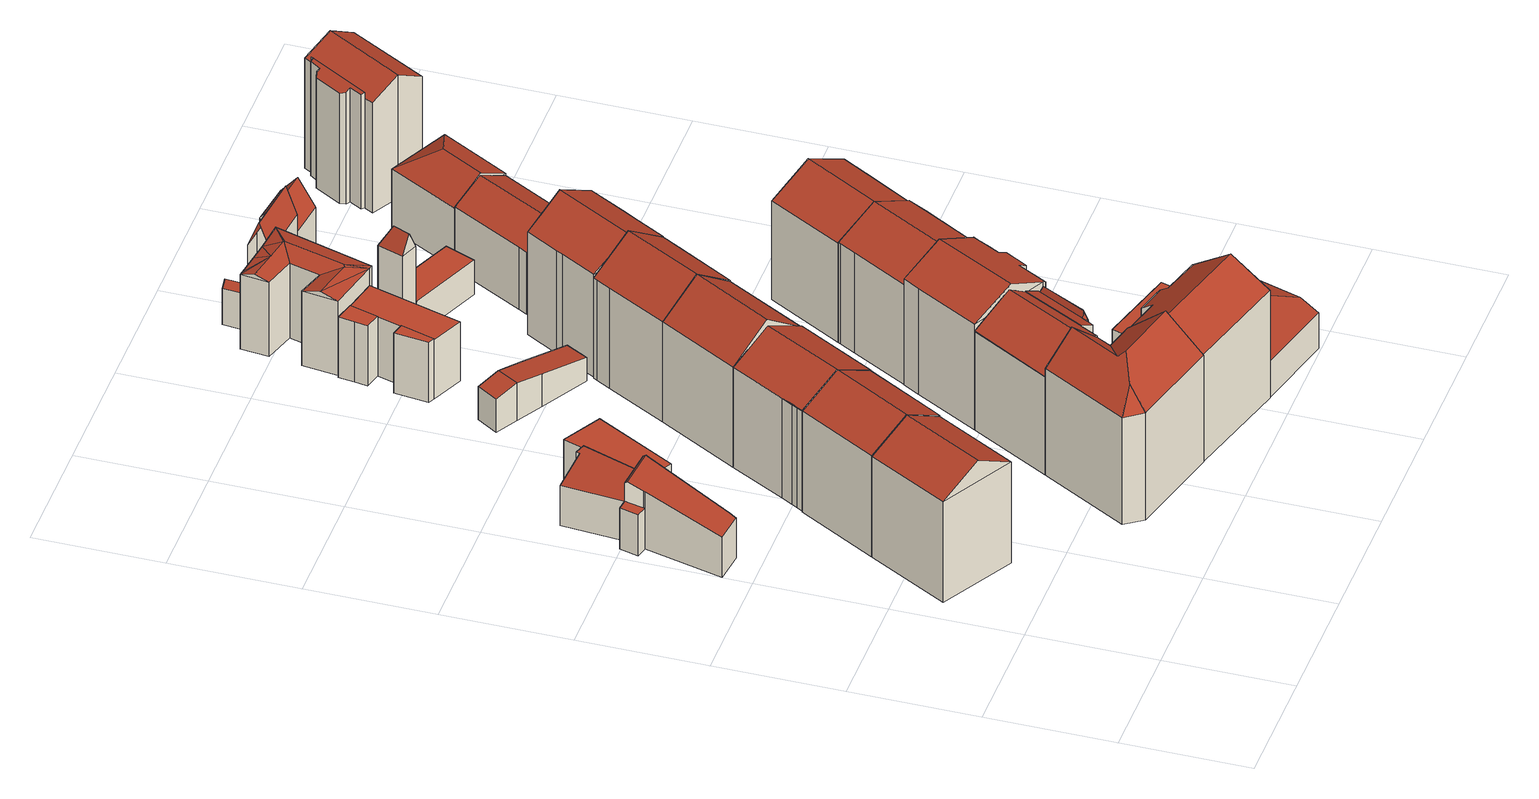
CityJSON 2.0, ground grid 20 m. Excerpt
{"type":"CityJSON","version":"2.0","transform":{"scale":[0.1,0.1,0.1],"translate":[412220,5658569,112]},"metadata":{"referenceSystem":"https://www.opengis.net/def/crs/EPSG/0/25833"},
"CityObjects":{
"building1":{"type":"Building","attributes":{"Dachtyp_tdc":"tdcGableRoof","Gemeindeschluessel":14612000,"Dachneigung":29.85,"QualitaetDacherkennung":89,"Geometrietyp2DReferenz":"3000","measuredHeight":21.54,"function":"31001_9998","roofType":"3100"},"geometry":[{"type":"Solid","lod":"2","boundaries":[[[[0,1,2,3]],[[1,4,5,2]],[[4,6,7,5]],[[6,0,3,7]],[[4,1,8]],[[0,6,9]],[[1,0,9,8]],[[6,4,8,9]],[[3,2,5,7]]]],"semantics":{"surfaces":[{"type":"WallSurface"},{"type":"RoofSurface"},{"type":"GroundSurface"}],"values":[[0,0,0,0,0,0,1,1,2]]}}]},
"building2":{"type":"Building","attributes":{"Gemeindeschluessel":14612000,"Geometrietyp2DReferenz":"3000","function":"31001_9998","roofType":"9999"},"children":["building2-1","building2-2"]},
"building2-1":{"type":"BuildingPart","attributes":{"Dachtyp_tdc":"tdcGableRoof","Dachneigung":13.81,"QualitaetDacherkennung":5,"Geometrietyp2DReferenz":"3000","measuredHeight":10.75,"roofType":"3100"},"parents":["building2"],"geometry":[{"type":"MultiSurface","lod":"2","boundaries":[[[10,11,12,13]],[[11,14,15,12]],[[14,16,17,15]],[[16,18,19,17]],[[18,20,21,19]],[[20,22,21]],[[23,24,25,26,27]],[[24,10,13,25]],[[28,20,18,16,14,11,10]],[[10,24,23,28]],[[13,12,15,17,19,21,29,26,25]]],"semantics":{"surfaces":[{"type":"WallSurface"},{"type":"RoofSurface"},{"type":"GroundSurface"}],"values":[0,0,0,0,0,0,0,0,1,1,2]}}]},
"building2-2":{"type":"BuildingPart","attributes":{"Dachtyp_tdc":"tdcPolyFlatRoof","Dachneigung":0,"QualitaetDacherkennung":40,"Geometrietyp2DReferenz":"3000","measuredHeight":7.15,"roofType":"1000"},"parents":["building2"],"geometry":[{"type":"MultiSurface","lod":"2","boundaries":[[[30,31,32,33]],[[31,27,26,32]],[[22,30,33,21]],[[22,34,27,31,30]],[[33,32,26,29,21]]],"semantics":{"surfaces":[{"type":"WallSurface"},{"type":"RoofSurface"},{"type":"GroundSurface"}],"values":[0,0,0,1,2]}}]},
"building3":{"type":"Building","attributes":{"Dachtyp_tdc":"tdcPolyFlatRoof","Gemeindeschluessel":14612000,"Dachneigung":2.62,"QualitaetDacherkennung":70,"Geometrietyp2DReferenz":"3000","measuredHeight":7.49,"function":"31001_9998","roofType":"2100"},"geometry":[{"type":"Solid","lod":"2","boundaries":[[[[35,36,37,38]],[[36,39,40,37]],[[39,41,42,40]],[[41,43,44,42]],[[43,45,46,44]],[[45,35,38,46]],[[45,43,41,39,36,35]],[[38,37,40,42,44,46]]]],"semantics":{"surfaces":[{"type":"WallSurface"},{"type":"RoofSurface"},{"type":"GroundSurface"}],"values":[[0,0,0,0,0,0,1,2]]}}]},
"building4":{"type":"Building","attributes":{"Dachtyp_tdc":"tdcGableRoof","Gemeindeschluessel":14612000,"Dachneigung":29.72,"QualitaetDacherkennung":83,"Geometrietyp2DReferenz":"3000","measuredHeight":21.59,"function":"31001_9998","roofType":"3100"},"geometry":[{"type":"Solid","lod":"2","boundaries":[[[[47,48,49,2]],[[48,50,51,49]],[[50,52,5,51]],[[52,47,2,5]],[[50,48,53]],[[47,52,54]],[[48,47,54,53]],[[52,50,53,54]],[[2,49,51,5]]]],"semantics":{"surfaces":[{"type":"WallSurface"},{"type":"RoofSurface"},{"type":"GroundSurface"}],"values":[[0,0,0,0,0,0,1,1,2]]}}]},
"building5":{"type":"Building","attributes":{"Dachtyp_tdc":"tdcPolyFlatRoof","Gemeindeschluessel":14612000,"Dachneigung":0,"QualitaetDacherkennung":61,"Geometrietyp2DReferenz":"3000","measuredHeight":6.96,"function":"31001_9998","roofType":"1000"},"geometry":[{"type":"Solid","lod":"2","boundaries":[[[[55,56,57,58]],[[56,59,38,57]],[[59,60,46,38]],[[60,61,62,46]],[[61,63,64,62]],[[63,65,66,64]],[[65,55,58,66]],[[65,63,61,60,59,56,55]],[[58,57,38,46,62,64,66]]]],"semantics":{"surfaces":[{"type":"WallSurface"},{"type":"RoofSurface"},{"type":"GroundSurface"}],"values":[[0,0,0,0,0,0,0,1,2]]}}]},
"building6":{"type":"Building","attributes":{"Dachtyp_tdc":"tdcFreeFormRoof","Gemeindeschluessel":14612000,"Dachneigung":41,"QualitaetDacherkennung":27,"Geometrietyp2DReferenz":"3000","measuredHeight":24.29,"function":"31001_9998","roofType":"5000"},"geometry":[{"type":"Solid","lod":"2","boundaries":[[[[67,68,69,70]],[[68,71,72,69]],[[71,73,74,72]],[[73,75,76,74]],[[75,77,78,76]],[[77,79,80,78]],[[79,67,70,80]],[[81,82,83,79,77]],[[81,77,75]],[[84,82,81,75,73]],[[85,84,73,71]],[[85,71,68]],[[83,82,84,85,68,67]],[[83,67,79]],[[70,69,72,74,76,78,80]]]],"semantics":{"surfaces":[{"type":"WallSurface"},{"type":"RoofSurface"},{"type":"GroundSurface"}],"values":[[0,0,0,0,0,0,0,1,0,1,1,0,1,1,2]]}}]},
"building7":{"type":"Building","attributes":{"Dachtyp_tdc":"tdcGableRoof","Gemeindeschluessel":14612000,"Dachneigung":29.12,"QualitaetDacherkennung":78,"Geometrietyp2DReferenz":"3000","measuredHeight":21.39,"function":"31001_9998","roofType":"3100"},"geometry":[{"type":"Solid","lod":"2","boundaries":[[[[86,87,88,89]],[[90,91,53,92]],[[93,90,92,94]],[[94,92,53,95,48]],[[96,91,90,93]],[[86,97,98,87]],[[48,95,97,86]],[[87,98,99]],[[89,88,100,101,102,103,104]],[[87,99,100,88]],[[99,96,101,100]],[[96,93,102,101]],[[93,94,103,102]],[[94,48,104,103]],[[48,86,89,104]],[[95,53,91,96,99,98,97]]]],"semantics":{"surfaces":[{"type":"WallSurface"},{"type":"RoofSurface"},{"type":"GroundSurface"}],"values":[[0,1,0,0,0,0,0,0,2,0,0,0,0,0,0,1]]}}]},
"building8":{"type":"Building","attributes":{"Gemeindeschluessel":14612000,"Geometrietyp2DReferenz":"3000","function":"31001_9998","roofType":"9999"},"children":["building8-1","building8-2","building8-3"]},
"building8-1":{"type":"BuildingPart","attributes":{"Dachtyp_tdc":"tdcPolyFlatRoof","Dachneigung":28.42,"QualitaetDacherkennung":43,"Geometrietyp2DReferenz":"3000","measuredHeight":19.26,"roofType":"2100"},"parents":["building8"],"geometry":[{"type":"MultiSurface","lod":"2","boundaries":[[[105,106,107,108,109,110]],[[111,112,113,114,115,116,117]],[[118,105,110,119,120]],[[118,112,111,106,105]],[[110,109,115,114,119]]],"semantics":{"surfaces":[{"type":"WallSurface"},{"type":"RoofSurface"},{"type":"GroundSurface"}],"values":[0,0,0,1,2]}}]},
"building8-2":{"type":"BuildingPart","attributes":{"Dachtyp_tdc":"tdcGableRoof","Dachneigung":29.43,"QualitaetDacherkennung":64,"Geometrietyp2DReferenz":"3000","measuredHeight":21.21,"roofType":"3100"},"parents":["building8"],"geometry":[{"type":"MultiSurface","lod":"2","boundaries":[[[121,122,123]],[[124,115,109,72,69]],[[123,116,115,124]],[[108,125,72,109]],[[125,121,69,72]],[[121,123,124,69]],[[122,121,126,127]],[[128,107,117,127,126]],[[123,122,127,117,116]],[[108,107,128,125]],[[125,128,126,121]]],"semantics":{"surfaces":[{"type":"WallSurface"},{"type":"GroundSurface"},{"type":"RoofSurface"}],"values":[0,1,0,0,0,0,2,2,0,0,0]}}]},
"building8-3":{"type":"BuildingPart","attributes":{"Dachtyp_tdc":"tdcFreeFormRoof","Dachneigung":72.67,"QualitaetDacherkennung":29,"Geometrietyp2DReferenz":"3000","measuredHeight":18.78,"roofType":"5000"},"parents":["building8"],"geometry":[{"type":"MultiSurface","lod":"2","boundaries":[[[129,130,131,132]],[[130,133,134,131]],[[133,120,119,134]],[[113,135,136,114]],[[135,137,138,136]],[[137,129,132,138]],[[113,120,139,140]],[[120,133,139]],[[133,130,129,137,135,140,139]],[[135,113,140]],[[132,131,134,119,114,136,138]]],"semantics":{"surfaces":[{"type":"WallSurface"},{"type":"RoofSurface"},{"type":"GroundSurface"}],"values":[0,0,0,0,0,0,1,1,1,1,2]}}]},
"building9":{"type":"Building","attributes":{"Dachtyp_tdc":"tdcGableRoof","Gemeindeschluessel":14612000,"Dachneigung":36.19,"QualitaetDacherkennung":80,"Geometrietyp2DReferenz":"3000","measuredHeight":22.5,"function":"31001_9998","roofType":"3100"},"geometry":[{"type":"Solid","lod":"2","boundaries":[[[[141,142,102,143]],[[142,96,101,102]],[[96,144,145,101]],[[144,141,143,145]],[[96,142,146]],[[141,144,147]],[[142,141,147,146]],[[144,96,146,147]],[[143,102,101,145]]]],"semantics":{"surfaces":[{"type":"WallSurface"},{"type":"RoofSurface"},{"type":"GroundSurface"}],"values":[[0,0,0,0,0,0,1,1,2]]}}]},
"building10":{"type":"Building","attributes":{"Dachtyp_tdc":"tdcFreeFormRoof","Gemeindeschluessel":14612000,"Dachneigung":35.54,"QualitaetDacherkennung":55,"Geometrietyp2DReferenz":"3000","measuredHeight":22.66,"function":"31001_9998","roofType":"5000"},"geometry":[{"type":"Solid","lod":"2","boundaries":[[[[148,149,150,151]],[[149,152,153,150]],[[152,154,155,153]],[[154,156,157,155]],[[156,158,159,157]],[[158,160,161,159]],[[160,162,163,161]],[[162,164,165,163]],[[164,148,151,165]],[[148,166,167,149]],[[166,164,162,160,158,156,154,152,167]],[[152,149,167]],[[148,164,166]],[[151,150,153,155,157,159,161,163,165]]]],"semantics":{"surfaces":[{"type":"WallSurface"},{"type":"RoofSurface"},{"type":"GroundSurface"}],"values":[[0,0,0,0,0,0,0,0,0,1,1,0,0,2]]}}]},
"building11":{"type":"Building","attributes":{"Dachtyp_tdc":"tdcGableRoof","Gemeindeschluessel":14612000,"Dachneigung":10.48,"QualitaetDacherkennung":18,"Geometrietyp2DReferenz":"3000","measuredHeight":6.6,"function":"31001_9998","roofType":"3100"},"geometry":[{"type":"Solid","lod":"2","boundaries":[[[[168,169,170,171]],[[169,172,173,170]],[[172,174,175,173]],[[174,176,177,175]],[[176,178,179,177]],[[178,180,181,179]],[[180,182,183,181]],[[182,168,171,183]],[[178,176,174,172]],[[172,169,168,182,180,178]],[[171,170,173,175,177,179,181,183]]]],"semantics":{"surfaces":[{"type":"WallSurface"},{"type":"RoofSurface"},{"type":"GroundSurface"}],"values":[[0,0,0,0,0,0,0,0,1,1,2]]}}]},
"building12":{"type":"Building","attributes":{"Dachtyp_tdc":"tdcFreeFormRoof","Gemeindeschluessel":14612000,"Dachneigung":25.82,"QualitaetDacherkennung":72,"Geometrietyp2DReferenz":"3000","measuredHeight":21.97,"function":"31001_9998","roofType":"5000"},"geometry":[{"type":"Solid","lod":"2","boundaries":[[[[184,185,186,187]],[[185,188,189,186]],[[188,190,191,189]],[[190,192,193,191]],[[192,194,195,193]],[[194,196,197,195]],[[196,198,199,197]],[[198,200,136,199]],[[200,201,124,136]],[[201,202,203,124]],[[202,204,205,203]],[[204,184,187,205]],[[206,204,202,201,207]],[[190,188,185,184,206,207,200,198,196,194,192]],[[184,204,206]],[[201,200,207]],[[187,186,189,191,193,195,197,199,136,124,203,205]]]],"semantics":{"surfaces":[{"type":"WallSurface"},{"type":"RoofSurface"},{"type":"GroundSurface"}],"values":[[0,0,0,0,0,0,0,0,0,0,0,0,1,1,0,0,2]]}}]},
"building13":{"type":"Building","attributes":{"Dachtyp_tdc":"tdcGableRoof","Gemeindeschluessel":14612000,"Dachneigung":36.05,"QualitaetDacherkennung":77,"Geometrietyp2DReferenz":"3000","measuredHeight":22.42,"function":"31001_9998","roofType":"3100"},"geometry":[{"type":"Solid","lod":"2","boundaries":[[[[208,209,143,210]],[[209,147,211,143]],[[147,144,145,211]],[[144,212,213,145]],[[212,214,215,213]],[[214,216,217,215]],[[216,218,219,217]],[[218,220,221,219]],[[220,222,223,221]],[[222,208,210,223]],[[218,216,214,212,144,147]],[[147,209,208,222,220,218]],[[210,143,211,145,213,215,217,219,221,223]]]],"semantics":{"surfaces":[{"type":"WallSurface"},{"type":"RoofSurface"},{"type":"GroundSurface"}],"values":[[0,0,0,0,0,0,0,0,0,0,1,1,2]]}}]},
"building14":{"type":"Building","attributes":{"Gemeindeschluessel":14612000,"Geometrietyp2DReferenz":"3000","function":"31001_9998","roofType":"9999"},"children":["building14-1","building14-2","building14-3"]},
"building14-1":{"type":"BuildingPart","attributes":{"Dachtyp_tdc":"tdcPolyFlatRoof","Dachneigung":0,"QualitaetDacherkennung":57,"Geometrietyp2DReferenz":"3000","measuredHeight":10.31,"roofType":"1000"},"parents":["building14"],"geometry":[{"type":"MultiSurface","lod":"2","boundaries":[[[224,225,226,227]],[[225,228,229,226]],[[230,231,232,233]],[[234,224,227,235]],[[234,231,230,228,225,224]],[[227,226,229,233,232,235]]],"semantics":{"surfaces":[{"type":"WallSurface"},{"type":"RoofSurface"},{"type":"GroundSurface"}],"values":[0,0,0,0,1,2]}}]},
"building14-2":{"type":"BuildingPart","attributes":{"Dachtyp_tdc":"tdcPolyFlatRoof","Dachneigung":2.94,"QualitaetDacherkennung":69,"Geometrietyp2DReferenz":"3000","measuredHeight":10.58,"roofType":"2100"},"parents":["building14"],"geometry":[{"type":"MultiSurface","lod":"2","boundaries":[[[236,237,238,239]],[[237,240,241,238]],[[240,242,234,235,241]],[[243,236,239,232,231]],[[243,242,240,237,236]],[[239,238,241,235,232]]],"semantics":{"surfaces":[{"type":"WallSurface"},{"type":"RoofSurface"},{"type":"GroundSurface"}],"values":[0,0,0,0,1,2]}}]},
"building14-3":{"type":"BuildingPart","attributes":{"Dachtyp_tdc":"tdcPolyFlatRoof","Dachneigung":0,"QualitaetDacherkennung":74,"Geometrietyp2DReferenz":"3000","measuredHeight":10.55,"roofType":"1000"},"parents":["building14"],"geometry":[{"type":"MultiSurface","lod":"2","boundaries":[[[244,245,246,229,228]],[[245,247,248,246]],[[247,249,230,233,248]],[[249,247,245,244]],[[229,246,248,233]]],"semantics":{"surfaces":[{"type":"WallSurface"},{"type":"RoofSurface"},{"type":"GroundSurface"}],"values":[0,0,0,1,2]}}]},
"building15":{"type":"Building","attributes":{"Dachtyp_tdc":"tdcFreeFormRoof","Gemeindeschluessel":14612000,"Dachneigung":21.29,"QualitaetDacherkennung":11,"Geometrietyp2DReferenz":"3000","measuredHeight":7.89,"function":"31001_9998","roofType":"5000"},"geometry":[{"type":"Solid","lod":"2","boundaries":[[[[250,251,252,253]],[[251,254,255,252]],[[254,256,257,255]],[[256,258,259,257]],[[258,260,261,259]],[[260,262,263,261]],[[262,250,253,263]],[[260,264,265]],[[264,260,258,256,254,251,266]],[[262,265,264,266,250]],[[251,250,266]],[[262,260,265]],[[253,252,255,257,259,261,263]]]],"semantics":{"surfaces":[{"type":"WallSurface"},{"type":"RoofSurface"},{"type":"GroundSurface"}],"values":[[0,0,0,0,0,0,0,1,1,1,0,0,2]]}}]},
"building16":{"type":"Building","attributes":{"Dachtyp_tdc":"tdcFreeFormRoof","Gemeindeschluessel":14612000,"Dachneigung":27.26,"QualitaetDacherkennung":76,"Geometrietyp2DReferenz":"3000","measuredHeight":21.2,"function":"31001_9998","roofType":"5000"},"geometry":[{"type":"Solid","lod":"2","boundaries":[[[[267,268,269,270]],[[268,271,272,269]],[[271,273,274,272]],[[273,275,276,274]],[[275,277,278,276]],[[277,279,280,278]],[[279,281,282,280]],[[281,267,270,282]],[[277,275,283,284,281,279]],[[283,273,271,268,267,284]],[[267,281,284]],[[275,273,283]],[[270,269,272,274,276,278,280,282]]]],"semantics":{"surfaces":[{"type":"WallSurface"},{"type":"RoofSurface"},{"type":"GroundSurface"}],"values":[[0,0,0,0,0,0,0,0,1,1,0,0,2]]}}]},
"building17":{"type":"Building","attributes":{"Dachtyp_tdc":"tdcFreeFormRoof","Gemeindeschluessel":14612000,"Dachneigung":17.35,"QualitaetDacherkennung":52,"Geometrietyp2DReferenz":"3000","measuredHeight":14.02,"function":"31001_9998","roofType":"5000"},"geometry":[{"type":"Solid","lod":"2","boundaries":[[[[285,286,287,288]],[[286,289,290,287]],[[289,291,292,290]],[[291,293,294,292]],[[293,295,296,294]],[[295,297,298,296]],[[297,299,300,298]],[[299,301,302,300]],[[301,303,304,302]],[[303,305,306,304]],[[305,307,308,306]],[[307,285,288,308]],[[309,310,307,305]],[[309,305,303]],[[311,301,299]],[[310,301,311]],[[309,301,310]],[[301,309,303]],[[312,311,299,297]],[[297,313,312]],[[295,313,297]],[[295,314,313]],[[314,295,293]],[[291,314,293]],[[289,314,291]],[[314,289,315]],[[315,289,286]],[[313,314,315,286,285]],[[310,311,312,313,285,307]],[[288,287,290,292,294,296,298,300,302,304,306,308]]]],"semantics":{"surfaces":[{"type":"WallSurface"},{"type":"RoofSurface"},{"type":"GroundSurface"}],"values":[[0,0,0,0,0,0,0,0,0,0,0,0,1,0,1,1,1,1,1,1,1,1,1,1,1,1,0,1,1,2]]}}]},
"building18":{"type":"Building","attributes":{"Dachtyp_tdc":"tdcFreeFormRoof","Gemeindeschluessel":14612000,"Dachneigung":63.34,"QualitaetDacherkennung":5,"Geometrietyp2DReferenz":"3000","measuredHeight":18.99,"function":"31001_9998","roofType":"5000"},"geometry":[{"type":"Solid","lod":"2","boundaries":[[[[316,317,318,319]],[[317,320,321,318]],[[320,322,323,321]],[[322,316,319,323]],[[324,322,320]],[[325,324,320,317]],[[325,317,316]],[[324,325,316,322]],[[319,318,321,323]]]],"semantics":{"surfaces":[{"type":"WallSurface"},{"type":"RoofSurface"},{"type":"GroundSurface"}],"values":[[0,0,0,0,0,1,1,1,2]]}}]},
"building19":{"type":"Building","attributes":{"Dachtyp_tdc":"tdcFreeFormRoof","Gemeindeschluessel":14612000,"Dachneigung":30.3,"QualitaetDacherkennung":79,"Geometrietyp2DReferenz":"3000","measuredHeight":21.74,"function":"31001_9998","roofType":"5000"},"geometry":[{"type":"Solid","lod":"2","boundaries":[[[[326,327,328]],[[329,330,331]],[[332,333,334,335,336,337,338,339,340]],[[341,326,328,331,330,342]],[[342,330,333,332]],[[330,329,334,333]],[[329,343,335,334]],[[343,344,336,335]],[[344,345,337,336]],[[345,327,338,337]],[[327,326,339,338]],[[326,341,340,339]],[[341,342,332,340]],[[331,328,327,345,344,343,329]]]],"semantics":{"surfaces":[{"type":"WallSurface"},{"type":"GroundSurface"},{"type":"RoofSurface"}],"values":[[0,0,1,2,0,0,0,0,0,0,0,0,0,2]]}}]},
"building20":{"type":"Building","attributes":{"Dachtyp_tdc":"tdcPolyFlatRoof","Gemeindeschluessel":14612000,"Dachneigung":0,"QualitaetDacherkennung":0,"Geometrietyp2DReferenz":"3000","BezugspunktDach":"2000","measuredHeight":3,"function":"31001_9998"},"geometry":[{"type":"MultiSurface","lod":"2","boundaries":[[[346,347,348,349]],[[349,348,350,351]],[[348,347,352,350]],[[347,346,353,352]],[[346,349,351,353]],[[351,350,352,353]]],"semantics":{"surfaces":[{"type":"RoofSurface"},{"type":"WallSurface"},{"type":"GroundSurface"}],"values":[0,1,1,1,1,2]}}]},
"building21":{"type":"Building","attributes":{"Dachtyp_tdc":"tdcPolyFlatRoof","Gemeindeschluessel":14612000,"Dachneigung":0,"QualitaetDacherkennung":55,"Geometrietyp2DReferenz":"3000","measuredHeight":6.18,"function":"31001_9998","roofType":"1000"},"geometry":[{"type":"Solid","lod":"2","boundaries":[[[[354,355,321,356]],[[355,357,318,321]],[[357,358,359,318]],[[358,360,361,359]],[[360,362,363,361]],[[362,364,365,363]],[[364,354,356,365]],[[364,362,360,358,357,355,354]],[[356,321,318,359,361,363,365]]]],"semantics":{"surfaces":[{"type":"WallSurface"},{"type":"RoofSurface"},{"type":"GroundSurface"}],"values":[[0,0,0,0,0,0,0,1,2]]}}]},
"building22":{"type":"Building","attributes":{"Gemeindeschluessel":14612000,"Geometrietyp2DReferenz":"3000","function":"31001_9998","roofType":"9999"},"children":["building22-1","building22-2"]},
"building22-1":{"type":"BuildingPart","attributes":{"Dachtyp_tdc":"tdcFreeFormRoof","Dachneigung":68.86,"QualitaetDacherkennung":5,"Geometrietyp2DReferenz":"3000","measuredHeight":14.82,"roofType":"5000"},"parents":["building22"],"geometry":[{"type":"MultiSurface","lod":"2","boundaries":[[[366,367,368,369,370]],[[367,371,372,368]],[[373,374,375,376,377,378]],[[378,371,367,366,373]],[[372,379,380,381,298,382,383,369,368]],[[371,378,379,372]],[[378,377,380,379]],[[377,376,381,380]],[[376,375,298,381]],[[375,374,384,382,298]]],"semantics":{"surfaces":[{"type":"WallSurface"},{"type":"RoofSurface"},{"type":"GroundSurface"}],"values":[0,0,1,1,2,0,0,0,0,0]}}]},
"building22-2":{"type":"BuildingPart","attributes":{"Dachtyp_tdc":"tdcGableRoof","Dachneigung":41.43,"QualitaetDacherkennung":4,"Geometrietyp2DReferenz":"3000","measuredHeight":7.35,"roofType":"3100"},"parents":["building22"],"geometry":[{"type":"MultiSurface","lod":"2","boundaries":[[[384,385,296,382]],[[385,386,387,296]],[[386,388,294,387]],[[388,389,390,294]],[[389,391,392,390]],[[391,393,394,392]],[[393,370,369,394]],[[391,389,388,386]],[[386,385,384,395,370,393,391]],[[382,296,387,294,390,392,394,369,383]]],"semantics":{"surfaces":[{"type":"WallSurface"},{"type":"RoofSurface"},{"type":"GroundSurface"}],"values":[0,0,0,0,0,0,0,1,1,2]}}]},
"building23":{"type":"Building","attributes":{"Dachtyp_tdc":"tdcGableRoof","Gemeindeschluessel":14612000,"Dachneigung":28.33,"QualitaetDacherkennung":83,"Geometrietyp2DReferenz":"3000","measuredHeight":21.28,"function":"31001_9998","roofType":"3100"},"geometry":[{"type":"Solid","lod":"2","boundaries":[[[[396,283,397,276]],[[283,398,274,397]],[[398,399,400,274]],[[399,401,402,400]],[[401,403,404,402]],[[403,405,406,404]],[[405,396,276,406]],[[401,399,398,283]],[[283,396,405,403,401]],[[276,397,274,400,402,404,406]]]],"semantics":{"surfaces":[{"type":"WallSurface"},{"type":"RoofSurface"},{"type":"GroundSurface"}],"values":[[0,0,0,0,0,0,0,1,1,2]]}}]},
"building24":{"type":"Building","attributes":{"Dachtyp_tdc":"tdcFreeFormRoof","Gemeindeschluessel":14612000,"Dachneigung":30.28,"QualitaetDacherkennung":52,"Geometrietyp2DReferenz":"3000","measuredHeight":13.87,"function":"31001_9998","roofType":"5000"},"geometry":[{"type":"Solid","lod":"2","boundaries":[[[[407,408,409,410]],[[408,411,412,409]],[[411,413,414,412]],[[413,415,416,414]],[[415,417,418,416]],[[417,419,420,418]],[[419,421,422,420]],[[421,407,410,422]],[[411,408,407,421,423,424]],[[425,424,423,426,427,428]],[[413,425,428,415]],[[415,428,427,417]],[[417,427,426,419]],[[419,426,423,421]],[[411,424,425,413]],[[410,409,412,414,416,418,420,422]]]],"semantics":{"surfaces":[{"type":"WallSurface"},{"type":"RoofSurface"},{"type":"GroundSurface"}],"values":[[0,0,0,0,0,0,0,0,1,1,0,0,0,0,0,2]]}}]},
"building25":{"type":"Building","attributes":{"Dachtyp_tdc":"tdcPolyFlatRoof","Gemeindeschluessel":14612000,"Dachneigung":3.04,"QualitaetDacherkennung":54,"Geometrietyp2DReferenz":"3000","measuredHeight":4.2,"function":"31001_9998","roofType":"2100"},"geometry":[{"type":"Solid","lod":"2","boundaries":[[[[429,430,431,432]],[[430,433,434,431]],[[433,435,436,434]],[[435,437,438,436]],[[437,429,432,438]],[[437,435,433,430,429]],[[432,431,434,436,438]]]],"semantics":{"surfaces":[{"type":"WallSurface"},{"type":"RoofSurface"},{"type":"GroundSurface"}],"values":[[0,0,0,0,0,1,2]]}}]},
"building26":{"type":"Building","attributes":{"Dachtyp_tdc":"tdcFreeFormRoof","Gemeindeschluessel":14612000,"Dachneigung":56.23,"QualitaetDacherkennung":10,"Geometrietyp2DReferenz":"3000","measuredHeight":11.32,"function":"31001_9998","roofType":"5000"},"geometry":[{"type":"Solid","lod":"2","boundaries":[[[[439,440,441,442]],[[440,443,444,441]],[[443,445,446,444]],[[445,447,448,446]],[[447,439,442,448]],[[449,445,443,440,450]],[[447,449,450,439]],[[440,439,450]],[[447,445,449]],[[442,441,444,446,448]]]],"semantics":{"surfaces":[{"type":"WallSurface"},{"type":"RoofSurface"},{"type":"GroundSurface"}],"values":[[0,0,0,0,0,1,1,0,0,2]]}}]},
"building27":{"type":"Building","attributes":{"Dachtyp_tdc":"tdcHipAndGableRoof","Gemeindeschluessel":14612000,"Dachneigung":34.27,"QualitaetDacherkennung":56,"Geometrietyp2DReferenz":"3000","measuredHeight":14.17,"function":"31001_9998","roofType":"5000"},"geometry":[{"type":"Solid","lod":"2","boundaries":[[[[451,452,453,454]],[[452,455,456,453]],[[455,457,458,456]],[[457,451,454,458]],[[455,452,459]],[[451,457,460]],[[452,451,460,459]],[[457,455,459,460]],[[454,453,456,458]]]],"semantics":{"surfaces":[{"type":"WallSurface"},{"type":"RoofSurface"},{"type":"GroundSurface"}],"values":[[0,0,0,0,1,0,1,1,2]]}}]},
"building28":{"type":"Building","attributes":{"Gemeindeschluessel":14612000,"Geometrietyp2DReferenz":"3000","function":"31001_9998","roofType":"9999"},"children":["building28-1","building28-2"]},
"building28-1":{"type":"BuildingPart","attributes":{"Dachtyp_tdc":"tdcPolyFlatRoof","Dachneigung":28.14,"QualitaetDacherkennung":27,"Geometrietyp2DReferenz":"3000","measuredHeight":20.44,"roofType":"2100"},"parents":["building28"],"geometry":[{"type":"MultiSurface","lod":"2","boundaries":[[[461,462,463,464,465]],[[462,466,467,463]],[[466,468,469,467]],[[468,470,471,469]],[[470,472,473,471]],[[472,474,475,473]],[[474,476,477,475]],[[476,478,479,477]],[[478,480,481,479]],[[480,482,483,484,481]],[[482,480,478,476,474,472,470,468,466,462,461]],[[463,467,469,471,473,475,477,479,481,484,464]]],"semantics":{"surfaces":[{"type":"WallSurface"},{"type":"RoofSurface"},{"type":"GroundSurface"}],"values":[0,0,0,0,0,0,0,0,0,0,1,2]}}]},
"building28-2":{"type":"BuildingPart","attributes":{"Dachtyp_tdc":"tdcGableRoof","Dachneigung":31,"QualitaetDacherkennung":64,"Geometrietyp2DReferenz":"3000","measuredHeight":21.75,"roofType":"3100"},"parents":["building28"],"geometry":[{"type":"MultiSurface","lod":"2","boundaries":[[[483,485,486,484]],[[485,487,488,486]],[[487,489,490,488]],[[489,491,492,490]],[[491,493,494,492]],[[493,495,496,494]],[[495,465,464,496]],[[493,491,489,487]],[[487,485,483,497,465,495,493]],[[484,486,488,490,492,494,496,464]]],"semantics":{"surfaces":[{"type":"WallSurface"},{"type":"RoofSurface"},{"type":"GroundSurface"}],"values":[0,0,0,0,0,0,0,1,1,2]}}]}
},
"vertices":[
[39,332,181],[110,459,181],[110,459,4],[39,332,4],[226,395,182],[226,395,4],[155,268,182],[155,268,4],[169,426,219],[98,299,219],
[104,789,113],[102,785,112],[102,785,5],[104,789,5],[55,651,78],[55,651,5],[50,640,75],[50,640,5],[1,645,75],[1,645,5],[31,768,106],[31,768,5],[31,768,77],[39,800,109],[106,794,109],[106,794,5],[39,800,5],[39,800,77],[37,795,113],[37,795,5],
[13,772,77],[21,802,77],[21,802,5],[13,772,5],[37,795,77],
[106,794,80],[39,800,76],[39,800,6],[106,794,6],[47,898,76],[47,898,6],[122,892,80],[122,892,6],[123,898,80],[123,898,6],[139,892,81],[139,892,6],
[110,459,182],[180,583,182],[180,583,4],[296,519,184],[296,519,4],[226,395,184],[239,550,220],[169,426,220],
[142,764,76],[102,785,76],[102,785,6],[142,764,6],[106,794,76],[139,892,76],[150,924,76],[150,924,6],[151,925,76],[151,925,6],[212,891,76],[212,891,6],
[284,145,194],[361,282,194],[361,282,6],[284,145,6],[452,234,194],[452,234,6],[439,211,194],[439,211,6],[485,200,194],[485,200,6],[456,79,194],[456,79,6],[304,117,194],[304,117,6],[470,139,249],[366,165,248],[325,147,224],[361,176,239],[407,258,239],
[185,593,182],[190,601,182],[190,601,6],[185,593,6],[365,642,185],[308,674,220],[296,519,185],[365,642,182],[296,519,182],[180,583,183],[248,706,182],[185,593,183],[190,601,183],[200,619,182],[200,619,6],[248,706,6],[365,642,6],[296,519,6],[180,583,6],
[489,252,185],[467,262,198],[467,262,196],[467,262,179],[467,262,6],[489,252,6],[519,361,198],[541,349,185],[541,349,178],[541,349,6],[519,361,6],[519,361,179],[519,361,197],[499,270,185],[499,270,6],[499,270,178],
[361,282,179],[432,408,180],[432,408,179],[432,408,6],[452,234,179],[422,250,218],[491,376,218],[452,234,196],
[535,298,149],[515,262,150],[515,262,6],[535,298,6],[508,266,178],[508,266,6],[550,344,178],[550,344,6],[527,302,178],[527,302,6],[506,272,194],[543,342,193],
[436,769,183],[365,642,183],[436,769,6],[319,832,182],[319,832,6],[307,674,231],[378,800,231],
[625,34,196],[456,79,196],[456,79,7],[625,34,7],[485,200,191],[485,200,7],[550,183,191],[550,183,7],[554,201,178],[554,201,7],[595,191,178],[595,191,7],[605,189,177],[605,189,7],[601,176,186],[601,176,7],[659,158,189],[659,158,7],[642,97,234],[471,142,234],
[376,961,49],[301,1003,65],[301,1003,8],[376,961,8],[259,1027,74],[259,1027,8],[224,1047,66],[224,1047,8],[245,1080,66],[245,1080,8],[279,1061,74],[279,1061,8],[321,1038,65],[321,1038,8],[395,996,49],[395,996,8],
[622,469,194],[620,463,193],[620,463,6],[622,469,6],[609,442,193],[609,442,6],[600,425,193],[600,425,6],[612,418,186],[612,418,6],[592,382,186],[592,382,6],[580,389,193],[580,389,6],[554,342,193],[554,342,6],[550,344,196],[432,408,192],[487,508,192],[487,508,6],[502,534,193],[502,534,6],[563,501,226],[494,374,226],
[488,861,185],[436,769,185],[488,861,6],[378,800,6],[371,926,182],[371,926,6],[384,948,182],[384,948,6],[388,955,182],[388,955,6],[446,922,231],[446,922,6],[504,889,185],[504,889,6],[501,883,185],[501,883,6],
[371,1279,108],[328,1132,108],[328,1132,4],[371,1279,4],[277,1155,108],[277,1155,4],[293,1208,108],[304,1246,108],[304,1246,4],[293,1208,4],[317,1291,108],[317,1291,4],
[278,1253,110],[281,1273,110],[281,1273,4],[278,1253,4],[285,1298,110],[285,1298,4],[317,1291,109],[304,1246,109],
[277,1155,110],[267,1160,110],[267,1160,4],[273,1213,110],[273,1213,4],[293,1208,110],
[625,34,71],[659,158,67],[659,158,8],[625,34,8],[661,167,63],[661,167,8],[706,157,63],[706,157,8],[710,171,57],[710,171,8],[828,142,57],[828,142,8],[753,2,71],[753,2,8],[750,82,87],[771,35,78],[646,109,87],
[502,534,182],[551,622,183],[551,622,7],[502,534,7],[565,647,183],[565,647,7],[567,651,183],[567,651,7],[687,584,186],[687,584,7],[685,581,186],[685,581,7],[671,555,186],[671,555,7],[622,469,186],[622,469,7],[628,617,219],[563,501,219],
[348,1389,138],[298,1404,138],[298,1404,7],[348,1389,7],[303,1448,138],[303,1448,7],[310,1447,138],[310,1447,7],[345,1442,138],[345,1442,7],[375,1438,138],[375,1438,7],[423,1433,138],[423,1433,7],[377,1278,138],[377,1278,7],[371,1279,138],[371,1279,7],[285,1298,138],[285,1298,7],[292,1354,138],[292,1354,7],[335,1341,138],[335,1341,7],[288,1326,147],[353,1310,146],[357,1312,147],[384,1407,147],[383,1409,147],[347,1416,146],[300,1426,145],
[391,1273,165],[422,1262,165],[422,1262,7],[391,1273,7],[405,1222,165],[405,1222,7],[377,1232,165],[377,1232,7],[391,1227,196],[401,1253,197],
[576,1017,186],[485,1059,205],[517,1045,224],[388,955,188],[504,889,186],[448,921,224],[534,943,7],[504,889,7],[388,955,7],[419,1010,7],[425,1021,7],[455,1073,7],[485,1059,7],[576,1017,7],[541,955,7],[541,955,186],[534,943,186],[419,1010,188],[425,1021,188],[455,1073,188],
[670,280,39],[654,227,39],[779,190,39],[795,247,39],[779,190,9],[795,247,9],[654,227,9],[670,280,9],
[405,1220,68],[405,1222,68],[405,1220,7],[422,1262,68],[424,1268,68],[424,1268,7],[529,1224,68],[529,1224,7],[540,1219,68],[540,1219,7],[521,1172,68],[521,1172,7],
[408,1470,109],[438,1466,109],[438,1466,7],[408,1470,7],[408,1470,36],[499,1460,109],[499,1460,7],[406,1452,154],[404,1435,109],[423,1433,109],[434,1431,109],[495,1424,109],[497,1442,155],[497,1442,7],[495,1424,7],[434,1431,7],[404,1435,7],[406,1452,7],[404,1435,37],
[375,1438,62],[355,1441,81],[355,1441,7],[345,1442,71],[350,1489,70],[350,1489,7],[359,1488,81],[359,1488,7],[409,1482,36],[409,1482,7],[406,1452,36],
[687,584,183],[628,617,7],[567,651,182],[634,770,181],[634,770,7],[696,735,219],[696,735,7],[755,701,183],[755,701,7],[721,642,183],[721,642,7],
[501,1089,115],[508,1102,115],[508,1102,6],[501,1089,6],[571,1216,115],[571,1216,6],[661,1169,115],[661,1169,6],[596,1054,115],[596,1054,6],[589,1040,115],[589,1040,6],[576,1017,115],[576,1017,6],[485,1059,115],[485,1059,6],[531,1038,145],[615,1193,145],[661,1169,116],[576,1017,117],[589,1040,117],[596,1054,117],
[752,625,47],[721,642,47],[721,642,9],[752,625,9],[755,701,51],[755,701,9],[788,687,51],[788,687,9],[787,685,51],[787,685,9],
[495,1424,78],[499,1460,113],[499,1460,8],[495,1424,8],[501,1481,87],[501,1481,8],[570,1472,87],[570,1472,8],[559,1417,78],[559,1417,8],[564,1445,121],[498,1453,121],
[571,1216,113],[632,1328,113],[632,1328,7],[571,1216,7],[723,1278,119],[723,1278,7],[661,1169,120],[661,1169,7],[653,1259,148],[616,1192,148],
[666,1378,212],[662,1382,209],[662,1382,8],[666,1378,8],[666,1378,201],[673,1402,209],[673,1402,8],[667,1406,205],[667,1406,8],[665,1415,202],[665,1415,8],[690,1457,202],[690,1457,8],[699,1459,206],[699,1459,8],[704,1456,209],[704,1456,8],[715,1473,209],[715,1473,8],[720,1471,212],[720,1471,8],[722,1474,212],[722,1474,202],[722,1474,8],
[729,1486,202],[729,1486,8],[772,1462,225],[772,1462,8],[813,1440,197],[813,1440,8],[745,1318,196],[745,1318,8],[702,1340,225],[702,1340,8],[658,1364,202],[658,1364,8],[666,1378,202]
]}
